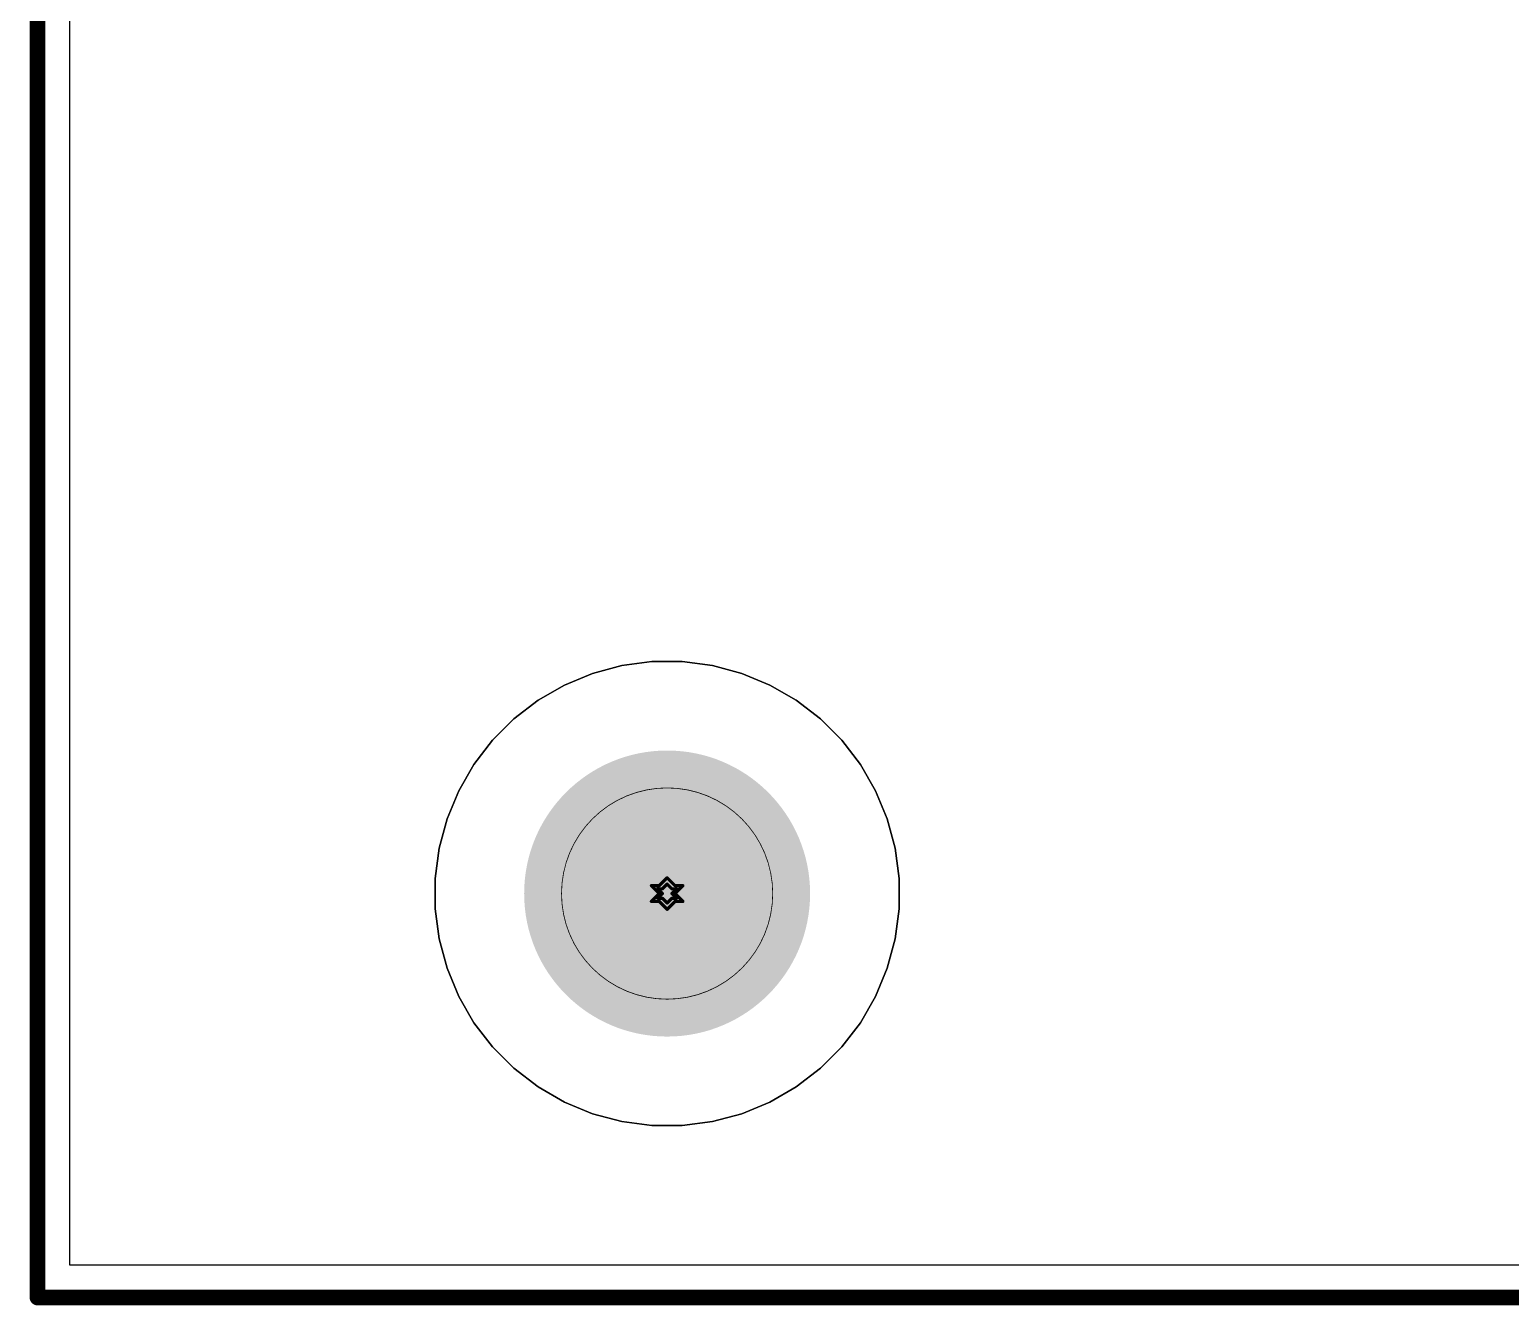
# Model space of a CAD drawing. Header units: inches. Extents: x 0 to 11.4, y 0 to 6.8.
# Drawn here: x -0.005 to 0.933, y -0.005 to 0.803 of the extents above; entities that cross this region are included whole.
import ezdxf

# ---------------------------------------------------------------- set-up
doc = ezdxf.new("R2010")
doc.units = ezdxf.units.IN
doc.header["$MEASUREMENT"] = 0
for name, color, linetype in [('Board Outline', 216, 'Continuous'), ('Bottom Layer', 5, 'Continuous'), ('Bottom Solder', 6, 'Continuous'), ('Dimension', 6, 'Continuous'), ('Drill Drawing', 1, 'Continuous'), ('Multi-Layer', 9, 'Continuous'), ('Pad Holes', 156, 'Continuous'), ('Top Layer', 1, 'Continuous'), ('Top Solder', 216, 'Continuous')]:
    doc.layers.add(name, color=color, linetype=linetype)

msp = doc.modelspace()

# ---------------------------------------------------------------- hatches: boundary and pattern name
at = {"layer": 'Bottom Layer'}
h = msp.add_hatch(color=5, dxfattribs=at)
edge = h.paths.add_edge_path()
edge.add_arc((0.39902, 0.25591), 0.08661, 0, 360)
at = {"layer": 'Bottom Solder'}
h = msp.add_hatch(color=6, dxfattribs=at)
edge = h.paths.add_edge_path()
edge.add_arc((0.39902, 0.25591), 0.09061, 0, 360)
at = {"layer": 'Multi-Layer'}
h = msp.add_hatch(color=9, dxfattribs=at)
edge = h.paths.add_edge_path()
edge.add_arc((0.39902, 0.25591), 0.08661, 0, 360)
at = {"layer": 'Pad Holes'}
h = msp.add_hatch(color=7, dxfattribs=at)
edge = h.paths.add_edge_path()
edge.add_arc((0.39902, 0.25591), 0.06693, 0, 360)
at = {"layer": 'Top Layer'}
h = msp.add_hatch(color=1, dxfattribs=at)
edge = h.paths.add_edge_path()
edge.add_arc((0.39902, 0.25591), 0.08661, 0, 360)
at = {"layer": 'Top Solder'}
h = msp.add_hatch(color=216, dxfattribs=at)
edge = h.paths.add_edge_path()
edge.add_arc((0.39902, 0.25591), 0.09061, 0, 360)

# ---------------------------------------------------------------- linework, layer by layer
at = {"layer": 'Board Outline', "const_width": 0.01}
for points in [[(0, 0), (0, 3.93701)], [(0, 0), (5.71929, 0)]]:
    msp.add_lwpolyline(points, dxfattribs=at)
at = {"layer": 'Board Outline', "const_width": 0.005}
msp.add_lwpolyline([(-0.0025, 0, 1), (0.0025, 0, 1)], format="xyb", close=True, dxfattribs=at)
msp.add_lwpolyline([(-0.0025, 0, 1), (0.0025, 0, 1)], format="xyb", close=True, dxfattribs=at)
at = {"layer": 'Bottom Layer'}
for p, q in [((0.02039, 0.02039), (0.02039, 3.2722)), ((0.35168, 0.39537), (0.33388, 0.38799)), ((0.37028, 0.40035), (0.35168, 0.39537)), ((0.38938, 0.40287), (0.37028, 0.40035)), ((0.40865, 0.40287), (0.38938, 0.40287)), ((0.42775, 0.40035), (0.40865, 0.40287)), ((0.44636, 0.39537), (0.42775, 0.40035)), ((0.46415, 0.38799), (0.44636, 0.39537)), ((0.33388, 0.38799), (0.31719, 0.37836)), ((0.48084, 0.37836), (0.46415, 0.38799)), ((0.31719, 0.37836), (0.30191, 0.36663)), ((0.49612, 0.36663), (0.48084, 0.37836)), ((0.30191, 0.36663), (0.28829, 0.35301)), ((0.50974, 0.35301), (0.49612, 0.36663)), ((0.28829, 0.35301), (0.27656, 0.33773)), ((0.52147, 0.33773), (0.50974, 0.35301)), ((0.27656, 0.33773), (0.26693, 0.32104)), ((0.5311, 0.32104), (0.52147, 0.33773)), ((0.26693, 0.32104), (0.25956, 0.30325)), ((0.53848, 0.30325), (0.5311, 0.32104)), ((0.25956, 0.30325), (0.25457, 0.28464)), ((0.54346, 0.28464), (0.53848, 0.30325)), ((0.25457, 0.28464), (0.25206, 0.26554)), ((0.54598, 0.26554), (0.54346, 0.28464)), ((0.25206, 0.26554), (0.25206, 0.24627)), ((0.54598, 0.24627), (0.54598, 0.26554)), ((0.25206, 0.24627), (0.25457, 0.22717)), ((0.54346, 0.22717), (0.54598, 0.24627)), ((0.25457, 0.22717), (0.25956, 0.20857)), ((0.53848, 0.20857), (0.54346, 0.22717)), ((0.25956, 0.20857), (0.26693, 0.19077)), ((0.5311, 0.19077), (0.53848, 0.20857)), ((0.26693, 0.19077), (0.27656, 0.17408)), ((0.52147, 0.17408), (0.5311, 0.19077)), ((0.27656, 0.17408), (0.28829, 0.1588)), ((0.50974, 0.1588), (0.52147, 0.17408)), ((0.28829, 0.1588), (0.30191, 0.14518)), ((0.49612, 0.14518), (0.50974, 0.1588)), ((0.30191, 0.14518), (0.31719, 0.13345)), ((0.48084, 0.13345), (0.49612, 0.14518)), ((0.31719, 0.13345), (0.33388, 0.12382)), ((0.46415, 0.12382), (0.48084, 0.13345)), ((0.33388, 0.12382), (0.35168, 0.11645)), ((0.44636, 0.11645), (0.46415, 0.12382)), ((0.35168, 0.11645), (0.37028, 0.11146)), ((0.42775, 0.11146), (0.44636, 0.11645)), ((0.37028, 0.11146), (0.38938, 0.10895)), ((0.38938, 0.10895), (0.40865, 0.10895)), ((0.40865, 0.10895), (0.42775, 0.11146)), ((5.6989, 0.02039), (0.02039, 0.02039))]:
    msp.add_line(p, q, dxfattribs=at)
at = {"layer": 'Dimension', "const_width": 0.0005}
for points in [[(0, 0), (0, 3.93701)], [(0, 0), (5.71929, 0)]]:
    msp.add_lwpolyline(points, dxfattribs=at)
at = {"layer": 'Dimension'}
for points, const_width in [([(0.46594, 0.25591, 1), (0.33209, 0.25591, 1)], 0.0005), ([(0.33196, 0.25591, 1), (0.33221, 0.25591, 1)], 0.00025), ([(0.46582, 0.25591, 1), (0.46607, 0.25591, 1)], 0.00025), ([(-0.00013, 0, 1), (0.00013, 0, 1)], 0.00025), ([(-0.00013, 0, 1), (0.00013, 0, 1)], 0.00025)]:
    msp.add_lwpolyline(points, format="xyb", close=True, dxfattribs=dict(at, const_width=const_width))
at = {"layer": 'Drill Drawing', "const_width": 0.002}
for points in [[(0.39402, 0.26091), (0.39902, 0.26591)], [(0.39602, 0.25891), (0.39902, 0.26191)], [(0.39902, 0.26591), (0.40402, 0.26091)], [(0.39902, 0.26191), (0.40202, 0.25891)], [(0.38902, 0.26091), (0.39402, 0.25591)], [(0.38902, 0.26091), (0.39402, 0.26091)], [(0.38902, 0.25091), (0.39402, 0.25591)], [(0.39302, 0.25891), (0.39602, 0.25591)], [(0.39302, 0.25891), (0.39602, 0.25891)], [(0.39302, 0.25291), (0.39602, 0.25591)], [(0.39302, 0.25291), (0.39602, 0.25291)], [(0.39602, 0.25291), (0.39902, 0.24991)], [(0.39902, 0.24991), (0.40202, 0.25291)], [(0.40202, 0.25891), (0.40502, 0.25891)], [(0.40202, 0.25591), (0.40502, 0.25891)], [(0.40202, 0.25591), (0.40502, 0.25291)], [(0.40202, 0.25291), (0.40502, 0.25291)], [(0.40402, 0.26091), (0.40902, 0.26091)], [(0.40402, 0.25591), (0.40902, 0.26091)], [(0.40402, 0.25591), (0.40902, 0.25091)], [(0.38902, 0.25091), (0.39402, 0.25091)], [(0.39402, 0.25091), (0.39902, 0.24591)], [(0.39902, 0.24591), (0.40402, 0.25091)], [(0.40402, 0.25091), (0.40902, 0.25091)]]:
    msp.add_lwpolyline(points, dxfattribs=at)
at = {"layer": 'Drill Drawing', "const_width": 0.001}
for points in [[(0.39852, 0.26591, 1), (0.39952, 0.26591, 1)], [(0.39852, 0.26591, 1), (0.39952, 0.26591, 1)], [(0.39852, 0.26191, 1), (0.39952, 0.26191, 1)], [(0.39852, 0.26191, 1), (0.39952, 0.26191, 1)], [(0.38852, 0.26091, 1), (0.38952, 0.26091, 1)], [(0.38852, 0.26091, 1), (0.38952, 0.26091, 1)], [(0.39252, 0.25891, 1), (0.39352, 0.25891, 1)], [(0.39252, 0.25891, 1), (0.39352, 0.25891, 1)], [(0.39252, 0.25291, 1), (0.39352, 0.25291, 1)], [(0.39252, 0.25291, 1), (0.39352, 0.25291, 1)], [(0.39352, 0.26091, 1), (0.39452, 0.26091, 1)], [(0.39352, 0.26091, 1), (0.39452, 0.26091, 1)], [(0.39352, 0.25591, 1), (0.39452, 0.25591, 1)], [(0.39352, 0.25591, 1), (0.39452, 0.25591, 1)], [(0.39552, 0.25891, 1), (0.39652, 0.25891, 1)], [(0.39552, 0.25891, 1), (0.39652, 0.25891, 1)], [(0.39552, 0.25591, 1), (0.39652, 0.25591, 1)], [(0.39552, 0.25591, 1), (0.39652, 0.25591, 1)], [(0.39552, 0.25291, 1), (0.39652, 0.25291, 1)], [(0.39552, 0.25291, 1), (0.39652, 0.25291, 1)], [(0.40152, 0.25891, 1), (0.40252, 0.25891, 1)], [(0.40152, 0.25891, 1), (0.40252, 0.25891, 1)], [(0.40152, 0.25591, 1), (0.40252, 0.25591, 1)], [(0.40152, 0.25591, 1), (0.40252, 0.25591, 1)], [(0.40152, 0.25291, 1), (0.40252, 0.25291, 1)], [(0.40152, 0.25291, 1), (0.40252, 0.25291, 1)], [(0.40352, 0.26091, 1), (0.40452, 0.26091, 1)], [(0.40352, 0.26091, 1), (0.40452, 0.26091, 1)], [(0.40352, 0.25591, 1), (0.40452, 0.25591, 1)], [(0.40352, 0.25591, 1), (0.40452, 0.25591, 1)], [(0.40452, 0.25891, 1), (0.40552, 0.25891, 1)], [(0.40452, 0.25891, 1), (0.40552, 0.25891, 1)], [(0.40452, 0.25291, 1), (0.40552, 0.25291, 1)], [(0.40452, 0.25291, 1), (0.40552, 0.25291, 1)], [(0.40852, 0.26091, 1), (0.40952, 0.26091, 1)], [(0.40852, 0.26091, 1), (0.40952, 0.26091, 1)], [(0.38852, 0.25091, 1), (0.38952, 0.25091, 1)], [(0.38852, 0.25091, 1), (0.38952, 0.25091, 1)], [(0.39352, 0.25091, 1), (0.39452, 0.25091, 1)], [(0.39352, 0.25091, 1), (0.39452, 0.25091, 1)], [(0.39852, 0.24991, 1), (0.39952, 0.24991, 1)], [(0.39852, 0.24991, 1), (0.39952, 0.24991, 1)], [(0.39852, 0.24591, 1), (0.39952, 0.24591, 1)], [(0.39852, 0.24591, 1), (0.39952, 0.24591, 1)], [(0.40352, 0.25091, 1), (0.40452, 0.25091, 1)], [(0.40352, 0.25091, 1), (0.40452, 0.25091, 1)], [(0.40852, 0.25091, 1), (0.40952, 0.25091, 1)], [(0.40852, 0.25091, 1), (0.40952, 0.25091, 1)]]:
    msp.add_lwpolyline(points, format="xyb", close=True, dxfattribs=at)
at = {"layer": 'Multi-Layer'}
for p, q in [((0.33388, 0.38799), (0.35168, 0.39537)), ((0.35168, 0.39537), (0.37028, 0.40035)), ((0.37028, 0.40035), (0.38938, 0.40287)), ((0.38938, 0.40287), (0.39902, 0.40287)), ((0.39902, 0.40287), (0.40865, 0.40287)), ((0.40865, 0.40287), (0.42775, 0.40035)), ((0.42775, 0.40035), (0.44636, 0.39537)), ((0.44636, 0.39537), (0.46415, 0.38799)), ((0.31719, 0.37836), (0.33388, 0.38799)), ((0.46415, 0.38799), (0.48084, 0.37836)), ((0.30191, 0.36663), (0.31719, 0.37836)), ((0.48084, 0.37836), (0.49612, 0.36663)), ((0.28829, 0.35301), (0.30191, 0.36663)), ((0.49612, 0.36663), (0.50974, 0.35301)), ((0.27656, 0.33773), (0.28829, 0.35301)), ((0.50974, 0.35301), (0.52147, 0.33773)), ((0.26693, 0.32104), (0.27656, 0.33773)), ((0.52147, 0.33773), (0.5311, 0.32104)), ((0.25956, 0.30325), (0.26693, 0.32104)), ((0.5311, 0.32104), (0.53848, 0.30325)), ((0.25457, 0.28464), (0.25956, 0.30325)), ((0.53848, 0.30325), (0.54346, 0.28464)), ((0.25206, 0.26554), (0.25457, 0.28464)), ((0.54346, 0.28464), (0.54598, 0.26554)), ((0.25206, 0.25591), (0.25206, 0.26554)), ((0.54598, 0.26554), (0.54598, 0.25591)), ((0.25206, 0.24627), (0.25206, 0.25591)), ((0.54598, 0.25591), (0.54598, 0.24627)), ((0.25457, 0.22717), (0.25206, 0.24627)), ((0.54598, 0.24627), (0.54346, 0.22717)), ((0.25956, 0.20857), (0.25457, 0.22717)), ((0.54346, 0.22717), (0.53848, 0.20857)), ((0.26693, 0.19077), (0.25956, 0.20857)), ((0.53848, 0.20857), (0.5311, 0.19077)), ((0.27656, 0.17408), (0.26693, 0.19077)), ((0.5311, 0.19077), (0.52147, 0.17408)), ((0.28829, 0.1588), (0.27656, 0.17408)), ((0.52147, 0.17408), (0.50974, 0.1588)), ((0.30191, 0.14518), (0.28829, 0.1588)), ((0.50974, 0.1588), (0.49612, 0.14518)), ((0.31719, 0.13345), (0.30191, 0.14518)), ((0.49612, 0.14518), (0.48084, 0.13345)), ((0.33388, 0.12382), (0.31719, 0.13345)), ((0.48084, 0.13345), (0.46415, 0.12382)), ((0.35168, 0.11645), (0.33388, 0.12382)), ((0.46415, 0.12382), (0.44636, 0.11645)), ((0.37028, 0.11146), (0.35168, 0.11645)), ((0.44636, 0.11645), (0.42775, 0.11146)), ((0.38938, 0.10895), (0.37028, 0.11146)), ((0.39902, 0.10895), (0.38938, 0.10895)), ((0.39902, 0.10895), (0.39902, 0.10895)), ((0.40865, 0.10895), (0.39902, 0.10895)), ((0.42775, 0.11146), (0.40865, 0.10895))]:
    msp.add_line(p, q, dxfattribs=at)
at = {"layer": 'Top Layer'}
for p, q in [((0.02039, 0.02039), (0.02039, 3.27657)), ((0.35168, 0.39537), (0.33388, 0.38799)), ((0.37028, 0.40035), (0.35168, 0.39537)), ((0.38938, 0.40287), (0.37028, 0.40035)), ((0.40865, 0.40287), (0.38938, 0.40287)), ((0.42775, 0.40035), (0.40865, 0.40287)), ((0.44636, 0.39537), (0.42775, 0.40035)), ((0.46415, 0.38799), (0.44636, 0.39537)), ((0.33388, 0.38799), (0.31719, 0.37836)), ((0.48084, 0.37836), (0.46415, 0.38799)), ((0.31719, 0.37836), (0.30191, 0.36663)), ((0.49612, 0.36663), (0.48084, 0.37836)), ((0.30191, 0.36663), (0.28829, 0.35301)), ((0.50974, 0.35301), (0.49612, 0.36663)), ((0.28829, 0.35301), (0.27656, 0.33773)), ((0.52147, 0.33773), (0.50974, 0.35301)), ((0.27656, 0.33773), (0.26693, 0.32104)), ((0.5311, 0.32104), (0.52147, 0.33773)), ((0.26693, 0.32104), (0.25956, 0.30325)), ((0.53848, 0.30325), (0.5311, 0.32104)), ((0.25956, 0.30325), (0.25457, 0.28464)), ((0.54346, 0.28464), (0.53848, 0.30325)), ((0.25457, 0.28464), (0.25206, 0.26554)), ((0.54598, 0.26554), (0.54346, 0.28464)), ((0.25206, 0.26554), (0.25206, 0.24627)), ((0.54598, 0.24627), (0.54598, 0.26554)), ((0.25206, 0.24627), (0.25457, 0.22717)), ((0.54346, 0.22717), (0.54598, 0.24627)), ((0.25457, 0.22717), (0.25956, 0.20857)), ((0.53848, 0.20857), (0.54346, 0.22717)), ((0.25956, 0.20857), (0.26693, 0.19077)), ((0.5311, 0.19077), (0.53848, 0.20857)), ((0.26693, 0.19077), (0.27656, 0.17408)), ((0.52147, 0.17408), (0.5311, 0.19077)), ((0.27656, 0.17408), (0.28829, 0.1588)), ((0.50974, 0.1588), (0.52147, 0.17408)), ((0.28829, 0.1588), (0.30191, 0.14518)), ((0.49612, 0.14518), (0.50974, 0.1588)), ((0.30191, 0.14518), (0.31719, 0.13345)), ((0.48084, 0.13345), (0.49612, 0.14518)), ((0.31719, 0.13345), (0.33388, 0.12382)), ((0.46415, 0.12382), (0.48084, 0.13345)), ((0.33388, 0.12382), (0.35168, 0.11645)), ((0.44636, 0.11645), (0.46415, 0.12382)), ((0.35168, 0.11645), (0.37028, 0.11146)), ((0.42775, 0.11146), (0.44636, 0.11645)), ((0.37028, 0.11146), (0.38938, 0.10895)), ((0.38938, 0.10895), (0.40865, 0.10895)), ((0.40865, 0.10895), (0.42775, 0.11146)), ((5.6989, 0.02039), (0.02039, 0.02039))]:
    msp.add_line(p, q, dxfattribs=at)

doc.saveas('drawing.dxf')
